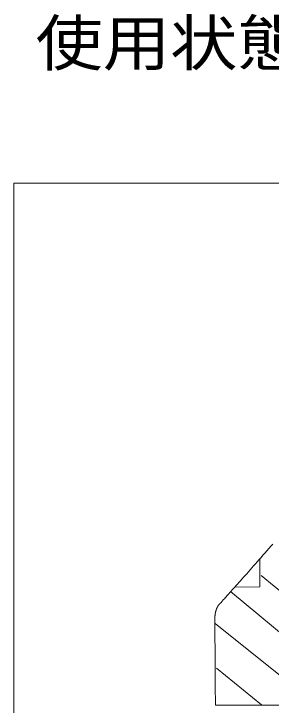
# Model space of a CAD drawing. Units: millimetres, scale not verified. Extents: x -1190 to 1114, y -811 to 805.
# Drawn here: x 26.6 to 161.2, y -442 to -80.2 of the extents above; entities that cross this region are included whole.
import ezdxf
from ezdxf.enums import TextEntityAlignment as Align

# ---------------------------------------------------------------- set-up
doc = ezdxf.new("R2010")
doc.units = ezdxf.units.MM
doc.header["$LTSCALE"] = 8
doc.layers.add('0-0', color=7, linetype='Continuous', lineweight=18)
doc.styles.add('ＭＳ ゴシック', font='')
doc.styles.get('ＭＳ ゴシック').set_extended_font_data('MS Gothic')

msp = doc.modelspace()

# ---------------------------------------------------------------- linework, layer by layer
at = {"layer": '0-0'}
for p, q in [((429.868, -168.748), (26.596, -168.748)), ((26.596, -168.748), (26.596, -667.964)), ((156, -374.18), (238.273, -441.937)), ((139.99, -382.543), (211.446, -441.928)), ((131.876, -399.24), (185.139, -441.92)), ((132.566, -422.578), (156.12, -441.91)), ((132.025, -438.594), (132.047, -441.979)), ((132.047, -442.001), (261.06, -442.001))]:
    msp.add_line(p, q, dxfattribs=at)
for points in [[(162.136, -357.65), (161.069, -358.859), (160.013, -360.056), (158.968, -361.24), (157.935, -362.41), (156.915, -363.566), (155.908, -364.706), (154.915, -365.83), (153.937, -366.937)], [(155.266, -365.333), (155.266, -380.099), (142.026, -380.231)], [(153.937, -366.937), (152.975, -368.027), (152.028, -369.097), (151.099, -370.149), (150.187, -371.18), (149.294, -372.19), (148.42, -373.178), (147.565, -374.143), (146.731, -375.086), (145.918, -376.003), (145.127, -376.896), (144.358, -377.763), (143.613, -378.604), (142.892, -379.416), (142.195, -380.201), (141.524, -380.956), (140.879, -381.682), (140.261, -382.377), (139.67, -383.04), (139.108, -383.671), (138.574, -384.269), (138.071, -384.833), (137.597, -385.363), (137.155, -385.857), (136.744, -386.314), (136.366, -386.734), (136.021, -387.117), (135.71, -387.46), (135.433, -387.764), (135.192, -388.028), (134.987, -388.251), (134.818, -388.431), (134.687, -388.569), (134.594, -388.663), (134.536, -388.718), (134.482, -388.769), (134.429, -388.82), (134.377, -388.872), (134.325, -388.924), (134.274, -388.977)], [(134.274, -388.977), (134.223, -389.03), (134.173, -389.085), (134.124, -389.14), (134.075, -389.195), (134.027, -389.251), (133.979, -389.308), (133.932, -389.365), (133.885, -389.423), (133.839, -389.481), (133.794, -389.54), (133.749, -389.599), (133.705, -389.659), (133.661, -389.72), (133.618, -389.781), (133.575, -389.842), (133.533, -389.905), (133.491, -389.967), (133.45, -390.03), (133.41, -390.094), (133.37, -390.158), (133.331, -390.223), (133.292, -390.288), (133.253, -390.353), (133.216, -390.419), (133.178, -390.486), (133.142, -390.552), (133.106, -390.62), (133.07, -390.687), (133.035, -390.756), (133, -390.824), (132.966, -390.893), (132.933, -390.963), (132.9, -391.032), (132.867, -391.103), (132.835, -391.173), (132.804, -391.244), (132.773, -391.315), (132.742, -391.387), (132.713, -391.459)], [(132.713, -391.459), (132.683, -391.531), (132.654, -391.604), (132.626, -391.677), (132.598, -391.75), (132.57, -391.824), (132.544, -391.898), (132.517, -391.972), (132.491, -392.047), (132.466, -392.122), (132.441, -392.197), (132.416, -392.272), (132.392, -392.348), (132.369, -392.424), (132.346, -392.5), (132.323, -392.577), (132.301, -392.653), (132.28, -392.73), (132.259, -392.808), (132.238, -392.885), (132.218, -392.962), (132.198, -393.04), (132.179, -393.118), (132.16, -393.196), (132.142, -393.275), (132.124, -393.353), (132.107, -393.432), (132.09, -393.511), (132.073, -393.59), (132.057, -393.669), (132.042, -393.748), (132.027, -393.828), (132.012, -393.907), (131.998, -393.987), (131.984, -394.067), (131.971, -394.147), (131.958, -394.227), (131.945, -394.307), (131.933, -394.387), (131.922, -394.467)], [(131.922, -394.467), (131.911, -394.547), (131.9, -394.628), (131.89, -394.708), (131.88, -394.789), (131.87, -394.869), (131.861, -394.95), (131.853, -395.03), (131.845, -395.111), (131.837, -395.191), (131.83, -395.272), (131.823, -395.352), (131.816, -395.433), (131.81, -395.514), (131.804, -395.594), (131.799, -395.675), (131.794, -395.755), (131.79, -395.835), (131.786, -395.916), (131.782, -395.996), (131.779, -396.076), (131.776, -396.157), (131.773, -396.237), (131.771, -396.317), (131.769, -396.397), (131.768, -396.476), (131.767, -396.556), (131.767, -396.636), (131.766, -396.715)], [(131.766, -396.715), (131.766, -396.792), (131.767, -396.885), (131.767, -396.994), (131.767, -397.117), (131.768, -397.255), (131.768, -397.407), (131.769, -397.574), (131.77, -397.755), (131.771, -397.949), (131.772, -398.157), (131.773, -398.378), (131.774, -398.613), (131.775, -398.859), (131.777, -399.119), (131.778, -399.39), (131.779, -399.673), (131.781, -399.968), (131.783, -400.275), (131.785, -400.592), (131.786, -400.921), (131.788, -401.26), (131.79, -401.609), (131.792, -401.969), (131.795, -402.338), (131.797, -402.717), (131.799, -403.106), (131.801, -403.503), (131.804, -403.91), (131.806, -404.325), (131.809, -404.748), (131.811, -405.179), (131.814, -405.618), (131.817, -406.065), (131.819, -406.519), (131.822, -406.98), (131.825, -407.448), (131.828, -407.922), (131.831, -408.403), (131.834, -408.889)], [(131.834, -408.889), (131.837, -409.382), (131.84, -409.879), (131.843, -410.383), (131.846, -410.891), (131.85, -411.403), (131.853, -411.921), (131.856, -412.442), (131.859, -412.968), (131.863, -413.497), (131.866, -414.029), (131.87, -414.565), (131.873, -415.104), (131.876, -415.645), (131.88, -416.189), (131.883, -416.735), (131.887, -417.282), (131.89, -417.832), (131.894, -418.383), (131.897, -418.934), (131.901, -419.487), (131.904, -420.041), (131.908, -420.594), (131.911, -421.148), (131.915, -421.702), (131.919, -422.255), (131.922, -422.808), (131.926, -423.359), (131.929, -423.91), (131.933, -424.459), (131.936, -425.006), (131.94, -425.552), (131.943, -426.095), (131.947, -426.635), (131.95, -427.173), (131.954, -427.708), (131.957, -428.24), (131.961, -428.768), (131.964, -429.292), (131.967, -429.813)], [(131.967, -429.813), (131.971, -430.329), (131.974, -430.841), (131.977, -431.347), (131.981, -431.849), (131.984, -432.346), (131.987, -432.836), (131.99, -433.321), (131.993, -433.8), (131.996, -434.273), (132, -434.739), (132.003, -435.198), (132.006, -435.65), (132.008, -436.095), (132.011, -436.532), (132.014, -436.961), (132.017, -437.383), (132.02, -437.795), (132.022, -438.199), (132.025, -438.594)]]:
    msp.add_lwpolyline(points, dxfattribs=at)

# ---------------------------------------------------------------- texts
at = {"layer": '0-0', "style": 'ＭＳ ゴシック', "width": 1.1}
msp.add_text('使用状態', height=23.46, dxfattribs=at).set_placement((37.96, -114.233), align=Align.BOTTOM_LEFT)

doc.saveas('drawing.dxf')
